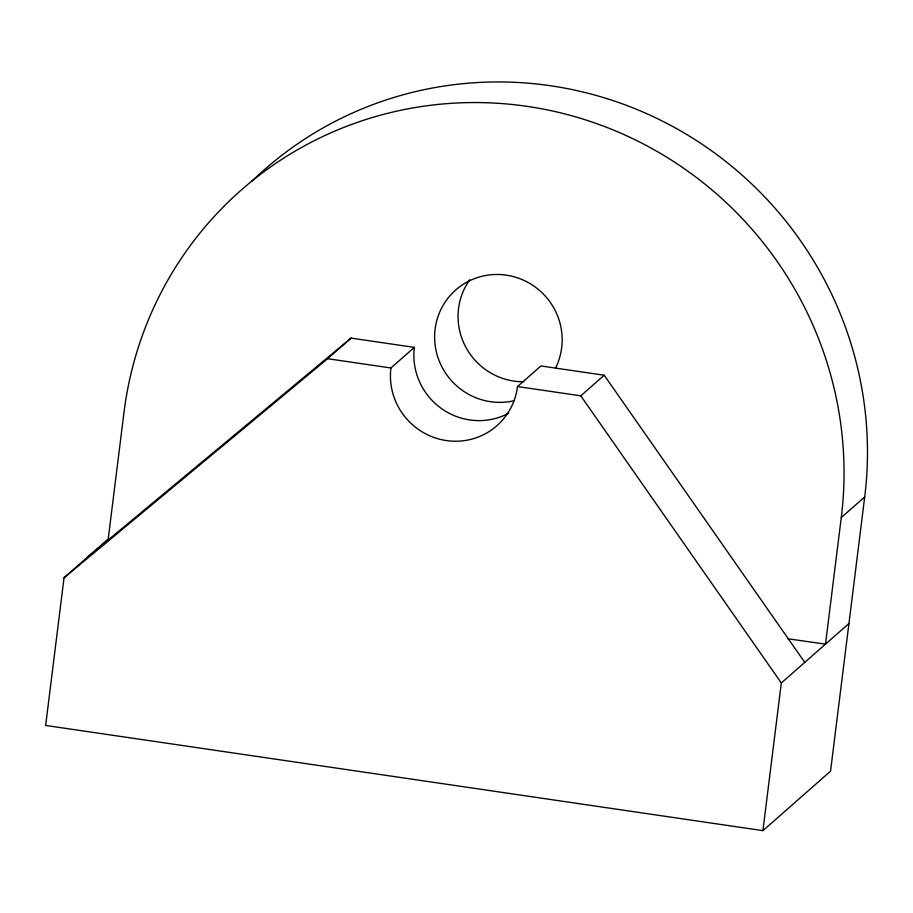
<?xml version="1.0" encoding="UTF-8"?>
<svg xmlns="http://www.w3.org/2000/svg" width="913" height="913" viewBox="0 0 913 913"><rect width="100%" height="100%" fill="white"/><g stroke="black" fill="none" stroke-linecap="round" stroke-linejoin="round"><path stroke-width="1.37" d="M787.668 638.746L825.5 644.133L841.272 517.58A365.862 357.93 48.7 0 0 527.292 106.387A365.862 357.93 48.7 0 0 123.997 412.379L108.225 538.944L64.036 577.792L45.65 725.447L762.926 830.647L830.545 771.188L864.702 496.969A365.862 357.93 48.7 0 0 665.76 122.81A365.862 357.93 48.7 0 0 252.068 181.059M762.926 830.647L781.311 682.992L848.93 623.533M64.036 577.792L327.63 358.706L351.06 338.107L414.354 347.385A64.561 63.168 48.7 0 0 441.995 408.91A64.561 63.168 48.7 0 0 508.701 413.19M327.63 358.706L390.912 367.985L414.354 347.385M390.912 367.985A64.561 63.168 48.7 0 0 446.32 440.557A64.561 63.168 48.7 0 0 517.5 386.553L540.93 365.953L604.212 375.232L804.752 662.382M517.5 386.553L580.782 395.831L604.212 375.232M841.272 517.58L864.702 496.969M87.477 557.192L351.06 338.107M580.782 395.831L781.311 682.992M523.936 381.771A64.561 63.168 48.7 0 1 465.687 346.94A64.561 63.168 48.7 0 1 469.727 279.8M514.122 400.727A64.561 63.168 48.7 0 1 434.622 337.89A64.561 63.168 48.7 0 1 512.444 276.354A64.561 63.168 48.7 0 1 555.606 367.916"/></g></svg>
